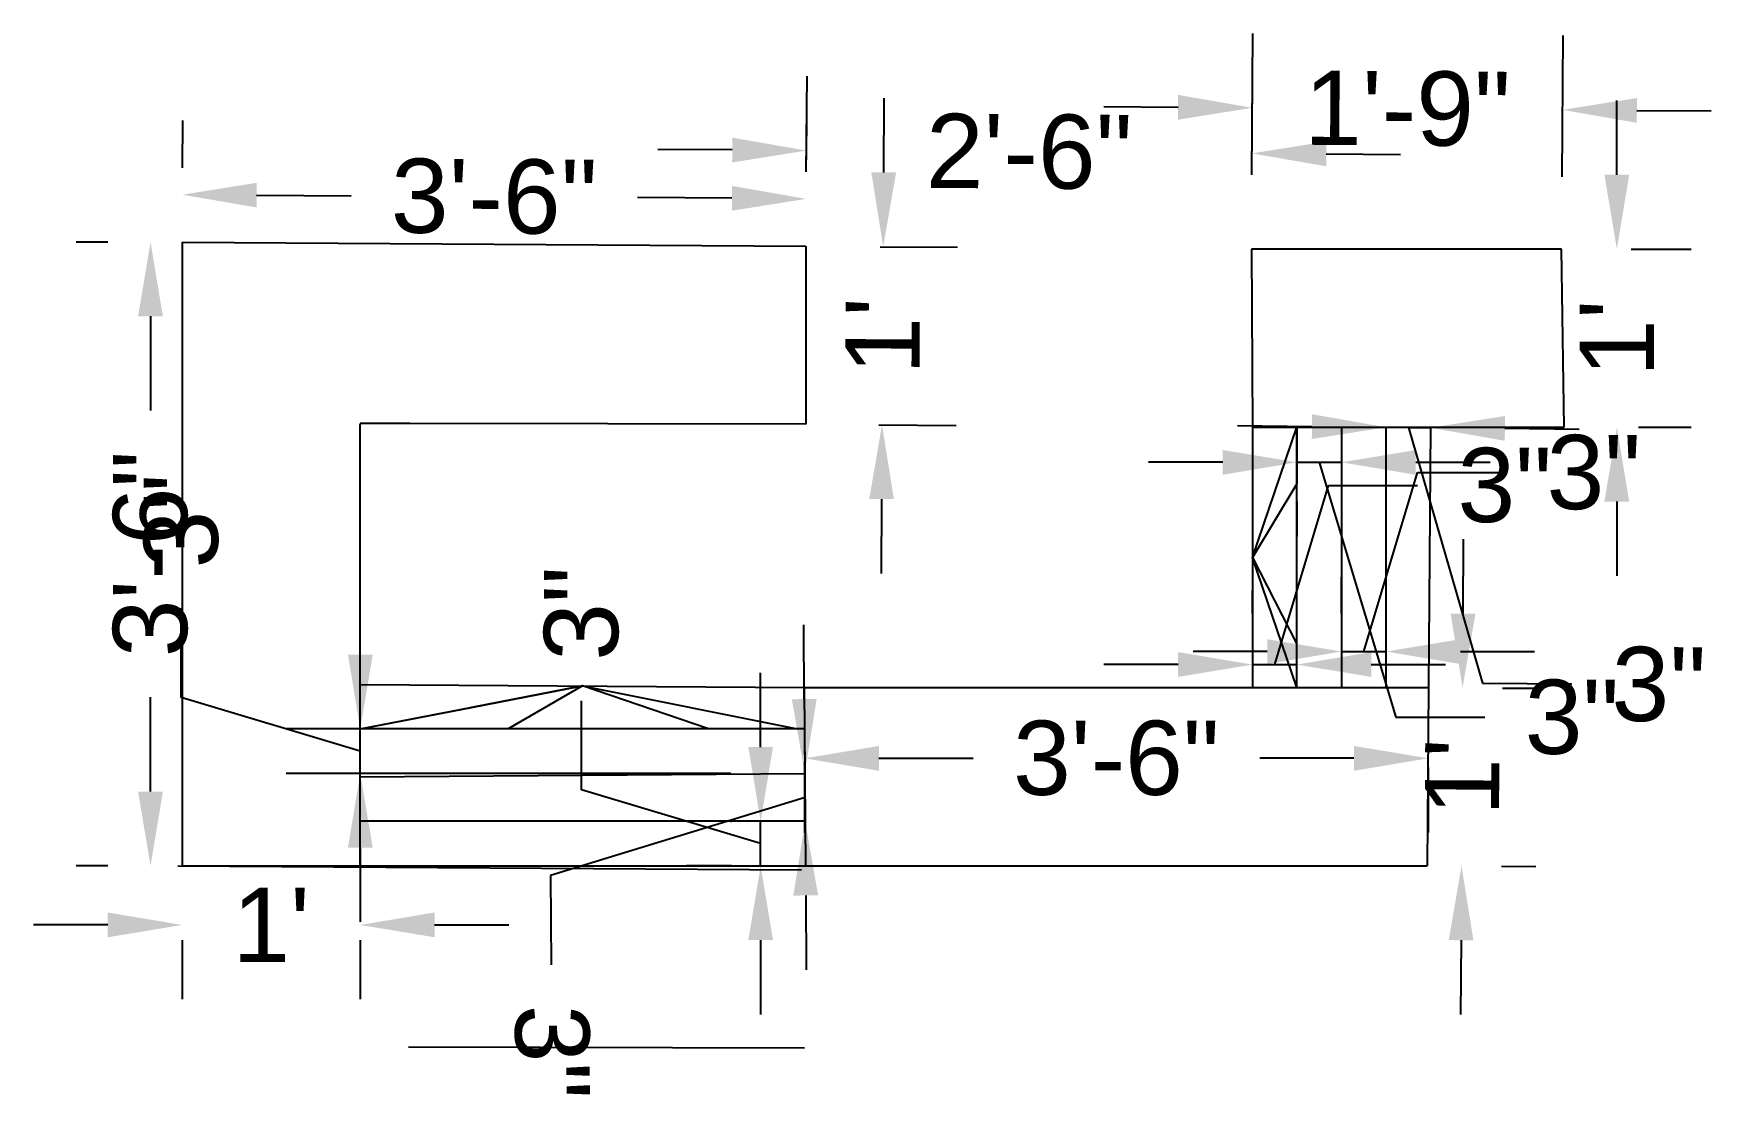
# Model space of a CAD drawing. Header units: inches. Extents: x 488 to 601, y -27 to 45.
import ezdxf

# ---------------------------------------------------------------- set-up
doc = ezdxf.new("R2010")
doc.units = ezdxf.units.IN
doc.header["$MEASUREMENT"] = 0
doc.styles.get("Standard").update_dxf_attribs({"font": 'arial.ttf'})
doc.dimstyles.get("Standard").update_dxf_attribs({"dimtxt": 5, "dimasz": 5, "dimexe": 5, "dimexo": 5, "dimgap": 3, "dimtad": 0, "dimdec": 0, "dimzin": 0, "dimdsep": 46, "dimlunit": 3, "dimtxsty": 'Standard', "dimcen": 0.09, "dimadec": 0, "dimazin": 0, "dimtfac": 1, "dimtdec": 0, "dimtofl": 0, "dimtmove": 1, "dimatfit": 3, "dimfxl": 1, "dimtolj": 1, "dimtzin": 0, "dimarcsym": 0})

# ---------------------------------------------------------------- blocks, each defined once
blk = doc.blocks.new('*D22')
at = {"color": 0, "lineweight": -2, "transparency": 16777216}
for p, q in [((497.59, 36.28), (497.61, 39.47)), ((539.58, 36.01), (539.61, 39.19)), ((502.57, 34.44), (508.93, 34.4)), ((534.57, 34.23), (528.22, 34.27))]:
    blk.add_line(p, q, dxfattribs=at)
at = {"color": 0, "transparency": 16777216}
for points in [[(502.58, 35.27), (502.57, 33.61), (497.57, 34.47)], [(534.58, 35.06), (534.57, 33.39), (539.57, 34.19)]]:
    blk.add_solid(points, dxfattribs=at)
at = {"layer": 'Defpoints', "color": 0, "transparency": 16777216}
for p in [(539.57, 34.19), (497.55, 31.28), (539.55, 31.01)]:
    blk.add_point(p, dxfattribs=at)
at = {"color": 0, "transparency": 16777216, "insert": (518.57, 34.33), "char_height": 5, "attachment_point": 5, "rotation": 359.6208}
blk.add_mtext('\\A1;3\'-6"', dxfattribs=at)
blk = doc.blocks.new('*D23')
at = {"color": 0, "lineweight": -2, "transparency": 16777216}
for p, q in [((539.58, 36.01), (539.63, 42.44)), ((569.58, 35.81), (569.63, 42.25)), ((534.59, 37.48), (529.59, 37.51)), ((574.59, 37.21), (579.59, 37.18))]:
    blk.add_line(p, q, dxfattribs=at)
at = {"color": 0, "transparency": 16777216}
for points in [[(534.6, 38.31), (534.59, 36.64), (539.59, 37.44)], [(574.6, 38.05), (574.59, 36.38), (569.59, 37.25)]]:
    blk.add_solid(points, dxfattribs=at)
at = {"layer": 'Defpoints', "color": 0, "transparency": 16777216}
for p in [(569.59, 37.25), (539.55, 31.01), (569.55, 30.81)]:
    blk.add_point(p, dxfattribs=at)
at = {"color": 0, "transparency": 16777216, "insert": (554.59, 37.35), "char_height": 5, "attachment_point": 5, "rotation": 359.6208}
blk.add_mtext('\\A1;2\'-6"', dxfattribs=at)
blk = doc.blocks.new('*D24')
at = {"color": 0, "lineweight": -2, "transparency": 16777216}
for p, q in [((569.58, 35.81), (569.65, 45.32)), ((590.47, 35.67), (590.54, 45.18)), ((564.61, 40.35), (559.61, 40.39)), ((595.5, 40.15), (600.5, 40.12))]:
    blk.add_line(p, q, dxfattribs=at)
at = {"color": 0, "transparency": 16777216}
for points in [[(564.62, 41.19), (564.61, 39.52), (569.61, 40.32)], [(595.51, 40.98), (595.5, 39.31), (590.5, 40.18)]]:
    blk.add_solid(points, dxfattribs=at)
at = {"layer": 'Defpoints', "color": 0, "transparency": 16777216}
for p in [(590.5, 40.18), (569.55, 30.81), (590.44, 30.67)]:
    blk.add_point(p, dxfattribs=at)
at = {"color": 0, "transparency": 16777216, "insert": (580.06, 40.25), "char_height": 5, "attachment_point": 5, "rotation": 359.6208}
blk.add_mtext('\\A1;1\'-9"', dxfattribs=at)
blk = doc.blocks.new('*D25')
at = {"color": 0, "lineweight": -2, "transparency": 16777216}
for p, q in [((594.16, 35.81), (594.16, 40.81)), ((595.12, 30.81), (599.16, 30.81)), ((595.62, 18.81), (599.16, 18.81)), ((594.16, 13.81), (594.16, 8.81))]:
    blk.add_line(p, q, dxfattribs=at)
at = {"color": 0, "transparency": 16777216}
for points in [[(593.32, 35.81), (594.99, 35.81), (594.16, 30.81)], [(593.32, 13.81), (594.99, 13.81), (594.16, 18.81)]]:
    blk.add_solid(points, dxfattribs=at)
at = {"layer": 'Defpoints', "color": 0, "transparency": 16777216}
for p in [(590.12, 30.81), (590.62, 18.81), (594.16, 18.81)]:
    blk.add_point(p, dxfattribs=at)
at = {"color": 0, "transparency": 16777216, "insert": (594.16, 24.81), "char_height": 5, "attachment_point": 5, "rotation": 90}
blk.add_mtext("\\A1;1'", dxfattribs=at)
blk = doc.blocks.new('*D17')
at = {"color": 0, "lineweight": -2, "transparency": 16777216}
for p, q in [((544.8, 35.97), (544.83, 40.97)), ((544.55, 30.97), (549.76, 30.94)), ((544.47, 18.97), (549.68, 18.94)), ((544.65, 13.97), (544.62, 8.97))]:
    blk.add_line(p, q, dxfattribs=at)
at = {"color": 0, "transparency": 16777216}
for points in [[(543.96, 35.98), (545.63, 35.97), (544.76, 30.97)], [(543.82, 13.98), (545.48, 13.97), (544.68, 18.97)]]:
    blk.add_solid(points, dxfattribs=at)
at = {"layer": 'Defpoints', "color": 0, "transparency": 16777216}
for p in [(539.55, 31.01), (539.47, 19.01), (544.68, 18.97)]:
    blk.add_point(p, dxfattribs=at)
at = {"color": 0, "transparency": 16777216, "insert": (544.72, 24.97), "char_height": 5, "attachment_point": 5, "rotation": 89.6208}
blk.add_mtext("\\A1;1'", dxfattribs=at)
blk = doc.blocks.new('*D18')
at = {"color": 0, "lineweight": -2, "transparency": 16777216}
for p, q in [((492.55, -14.7), (487.55, -14.7)), ((497.55, -15.72), (497.55, -19.7)), ((509.55, -15.72), (509.55, -19.7)), ((514.55, -14.7), (519.55, -14.7))]:
    blk.add_line(p, q, dxfattribs=at)
at = {"color": 0, "transparency": 16777216}
for points in [[(492.55, -13.86), (492.55, -15.53), (497.55, -14.7)], [(514.55, -13.86), (514.55, -15.53), (509.55, -14.7)]]:
    blk.add_solid(points, dxfattribs=at)
at = {"layer": 'Defpoints', "color": 0, "transparency": 16777216}
for p in [(497.55, -10.72), (509.55, -10.72), (497.55, -14.7)]:
    blk.add_point(p, dxfattribs=at)
at = {"color": 0, "transparency": 16777216, "insert": (503.55, -14.7), "char_height": 5, "attachment_point": 5}
blk.add_mtext("\\A1;1'", dxfattribs=at)
blk = doc.blocks.new('*D19')
at = {"color": 0, "lineweight": -2, "transparency": 16777216}
for p, q in [((492.55, 31.28), (490.43, 31.28)), ((495.43, 26.28), (495.43, 19.93)), ((495.43, -5.72), (495.43, 0.64)), ((492.55, -10.72), (490.43, -10.72))]:
    blk.add_line(p, q, dxfattribs=at)
at = {"color": 0, "transparency": 16777216}
for points in [[(494.59, 26.28), (496.26, 26.28), (495.43, 31.28)], [(494.59, -5.72), (496.26, -5.72), (495.43, -10.72)]]:
    blk.add_solid(points, dxfattribs=at)
at = {"layer": 'Defpoints', "color": 0, "transparency": 16777216}
for p in [(495.43, 31.28), (497.55, 31.28), (497.55, -10.72)]:
    blk.add_point(p, dxfattribs=at)
at = {"color": 0, "transparency": 16777216, "insert": (495.43, 10.28), "char_height": 5, "attachment_point": 5, "rotation": 90}
blk.add_mtext('\\A1;3\'-6"', dxfattribs=at)
blk = doc.blocks.new('*D20')
at = {"color": 0, "lineweight": -2, "transparency": 16777216}
for p, q in [((536.51, -2.72), (536.51, 2.28)), ((524.45, -5.6), (524.45, 0.4)), ((536.51, -9.22), (524.45, -5.6)), ((534.53, -7.72), (531.51, -7.72)), ((536.51, -10.72), (536.51, -7.72)), ((534.55, -10.72), (531.51, -10.72)), ((536.51, -15.72), (536.51, -20.72))]:
    blk.add_line(p, q, dxfattribs=at)
at = {"color": 0, "transparency": 16777216}
for points in [[(535.68, -2.72), (537.34, -2.72), (536.51, -7.72)], [(535.68, -15.72), (537.34, -15.72), (536.51, -10.72)]]:
    blk.add_solid(points, dxfattribs=at)
at = {"layer": 'Defpoints', "color": 0, "transparency": 16777216}
for p in [(536.51, -7.72), (539.53, -7.72), (539.55, -10.72)]:
    blk.add_point(p, dxfattribs=at)
at = {"color": 0, "transparency": 16777216, "insert": (524.45, 6.27), "char_height": 5, "attachment_point": 5, "rotation": 90}
blk.add_mtext('\\A1;3"', dxfattribs=at)
blk = doc.blocks.new('*D21')
at = {"color": 0, "lineweight": -2, "transparency": 16777216}
for p, q in [((539.45, 0.5), (539.41, 5.5)), ((539.51, -7.72), (539.48, -4.5)), ((534.51, -4.53), (534.48, -4.53)), ((539.5, -6.11), (522.37, -11.38)), ((534.53, -7.75), (534.51, -7.75)), ((522.37, -11.38), (522.41, -17.38)), ((539.54, -12.72), (539.58, -17.72))]:
    blk.add_line(p, q, dxfattribs=at)
at = {"color": 0, "transparency": 16777216}
for points in [[(540.28, 0.51), (538.61, 0.5), (539.48, -4.5)], [(540.38, -12.71), (538.71, -12.72), (539.51, -7.72)]]:
    blk.add_solid(points, dxfattribs=at)
at = {"layer": 'Defpoints', "color": 0, "transparency": 16777216}
for p in [(539.48, -4.5), (539.51, -4.5), (539.53, -7.72)]:
    blk.add_point(p, dxfattribs=at)
at = {"color": 0, "transparency": 16777216, "insert": (522.46, -23.25), "char_height": 5, "attachment_point": 5, "rotation": 270.4178}
blk.add_mtext('\\A1;3"', dxfattribs=at)
blk = doc.blocks.new('*D26')
at = {"color": 0, "lineweight": -2, "transparency": 16777216}
for p, q in [((509.55, 3.5), (509.55, 8.5)), ((497.5, 0.62), (497.5, 6.62)), ((509.55, -3), (497.5, 0.62)), ((534.48, -1.5), (504.55, -1.5)), ((509.55, -4.5), (509.55, -1.5)), ((534.48, -4.5), (504.55, -4.5)), ((509.55, -9.5), (509.55, -14.5))]:
    blk.add_line(p, q, dxfattribs=at)
at = {"color": 0, "transparency": 16777216}
for points in [[(508.72, 3.5), (510.39, 3.5), (509.55, -1.5)], [(508.72, -9.5), (510.39, -9.5), (509.55, -4.5)]]:
    blk.add_solid(points, dxfattribs=at)
at = {"layer": 'Defpoints', "color": 0, "transparency": 16777216}
for p in [(509.55, -1.5), (539.48, -1.5), (539.48, -4.5)]:
    blk.add_point(p, dxfattribs=at)
at = {"color": 0, "transparency": 16777216, "insert": (497.5, 12.49), "char_height": 5, "attachment_point": 5, "rotation": 90}
blk.add_mtext('\\A1;3"', dxfattribs=at)
blk = doc.blocks.new('*D27')
at = {"color": 0, "lineweight": -2, "transparency": 16777216}
for p, q in [((539.47, -3.72), (539.47, -8.48)), ((544.47, -3.48), (550.82, -3.48)), ((576.46, -3.48), (570.11, -3.48)), ((581.46, -4.09), (581.46, -8.48))]:
    blk.add_line(p, q, dxfattribs=at)
at = {"color": 0, "transparency": 16777216}
for points in [[(544.47, -2.65), (544.47, -4.32), (539.47, -3.48)], [(576.46, -2.65), (576.46, -4.32), (581.46, -3.48)]]:
    blk.add_solid(points, dxfattribs=at)
at = {"layer": 'Defpoints', "color": 0, "transparency": 16777216}
for p in [(539.47, 1.28), (581.46, 0.91), (581.46, -3.48)]:
    blk.add_point(p, dxfattribs=at)
at = {"color": 0, "transparency": 16777216, "insert": (560.46, -3.48), "char_height": 5, "attachment_point": 5}
blk.add_mtext('\\A1;3\'-6"', dxfattribs=at)
blk = doc.blocks.new('*D28')
at = {"color": 0, "lineweight": -2, "transparency": 16777216}
for p, q in [((583.8, 6.27), (583.83, 11.27)), ((586.47, 1.25), (588.77, 1.24)), ((586.39, -10.75), (588.7, -10.76)), ((583.67, -15.73), (583.64, -20.73))]:
    blk.add_line(p, q, dxfattribs=at)
at = {"color": 0, "transparency": 16777216}
for points in [[(582.97, 6.27), (584.64, 6.26), (583.77, 1.27)], [(582.84, -15.72), (584.5, -15.74), (583.7, -10.73)]]:
    blk.add_solid(points, dxfattribs=at)
at = {"layer": 'Defpoints', "color": 0, "transparency": 16777216}
for p in [(581.47, 1.28), (581.39, -10.72), (583.7, -10.73)]:
    blk.add_point(p, dxfattribs=at)
at = {"color": 0, "transparency": 16777216, "insert": (583.74, -4.73), "char_height": 5, "attachment_point": 5, "rotation": 89.6518}
blk.add_mtext("\\A1;1'", dxfattribs=at)
blk = doc.blocks.new('*D29')
at = {"color": 0, "lineweight": -2, "transparency": 16777216}
for p, q in [((571.12, 2.83), (574.74, 14.89)), ((574.74, 14.89), (580.74, 14.89)), ((569.62, 6.28), (569.62, 7.83)), ((572.62, 6.28), (572.62, 7.83)), ((564.62, 2.83), (559.62, 2.83)), ((569.62, 2.83), (572.62, 2.83)), ((577.62, 2.83), (582.62, 2.83))]:
    blk.add_line(p, q, dxfattribs=at)
at = {"color": 0, "transparency": 16777216}
for points in [[(564.62, 3.67), (564.62, 2), (569.62, 2.83)], [(577.62, 3.67), (577.62, 2), (572.62, 2.83)]]:
    blk.add_solid(points, dxfattribs=at)
at = {"layer": 'Defpoints', "color": 0, "transparency": 16777216}
for p in [(572.62, 2.83), (569.62, 1.28), (572.62, 1.28)]:
    blk.add_point(p, dxfattribs=at)
at = {"color": 0, "transparency": 16777216, "insert": (586.61, 14.89), "char_height": 5, "attachment_point": 5}
blk.add_mtext('\\A1;3"', dxfattribs=at)
blk = doc.blocks.new('*D30')
at = {"color": 0, "lineweight": -2, "transparency": 16777216}
for p, q in [((567.62, 16.45), (562.62, 16.45)), ((572.62, 16.45), (575.62, 16.45)), ((574.12, 16.45), (579.27, -0.72)), ((580.62, 16.45), (585.62, 16.45)), ((572.62, 13.81), (572.62, 11.45)), ((575.62, 13.81), (575.62, 11.45)), ((579.27, -0.72), (585.27, -0.72))]:
    blk.add_line(p, q, dxfattribs=at)
at = {"color": 0, "transparency": 16777216}
for points in [[(567.62, 17.28), (567.62, 15.61), (572.62, 16.45)], [(580.62, 17.28), (580.62, 15.61), (575.62, 16.45)]]:
    blk.add_solid(points, dxfattribs=at)
at = {"layer": 'Defpoints', "color": 0, "transparency": 16777216}
for p in [(572.62, 18.81), (575.62, 18.81), (575.62, 16.45)]:
    blk.add_point(p, dxfattribs=at)
at = {"color": 0, "transparency": 16777216, "insert": (591.14, -0.72), "char_height": 5, "attachment_point": 5}
blk.add_mtext('\\A1;3"', dxfattribs=at)
blk = doc.blocks.new('*D31')
at = {"color": 0, "lineweight": -2, "transparency": 16777216}
for p, q in [((577.12, 3.71), (580.74, 15.76)), ((580.74, 15.76), (586.74, 15.76)), ((575.62, 6.28), (575.62, 8.71)), ((578.62, 6.28), (578.62, 8.71)), ((570.62, 3.71), (565.62, 3.71)), ((575.62, 3.71), (578.62, 3.71)), ((583.62, 3.71), (588.62, 3.71))]:
    blk.add_line(p, q, dxfattribs=at)
at = {"color": 0, "transparency": 16777216}
for points in [[(570.62, 4.54), (570.62, 2.87), (575.62, 3.71)], [(583.62, 4.54), (583.62, 2.87), (578.62, 3.71)]]:
    blk.add_solid(points, dxfattribs=at)
at = {"layer": 'Defpoints', "color": 0, "transparency": 16777216}
for p in [(578.62, 3.71), (575.62, 1.28), (578.62, 1.28)]:
    blk.add_point(p, dxfattribs=at)
at = {"color": 0, "transparency": 16777216, "insert": (592.61, 15.76), "char_height": 5, "attachment_point": 5}
blk.add_mtext('\\A1;3"', dxfattribs=at)
blk = doc.blocks.new('*D32')
at = {"color": 0, "lineweight": -2, "transparency": 16777216}
for p, q in [((573.62, 18.85), (568.62, 18.9)), ((578.62, 18.81), (581.62, 18.78)), ((580.12, 18.79), (585.12, 1.58)), ((586.62, 18.74), (591.62, 18.69)), ((585.12, 1.58), (591.12, 1.53))]:
    blk.add_line(p, q, dxfattribs=at)
at = {"color": 0, "transparency": 16777216}
for points in [[(573.63, 19.69), (573.62, 18.02), (578.62, 18.81)], [(586.63, 19.57), (586.61, 17.9), (581.62, 18.78)]]:
    blk.add_solid(points, dxfattribs=at)
at = {"layer": 'Defpoints', "color": 0, "transparency": 16777216}
for p in [(578.62, 18.81), (581.62, 18.78), (581.62, 18.78)]:
    blk.add_point(p, dxfattribs=at)
at = {"color": 0, "transparency": 16777216, "insert": (596.99, 1.48), "char_height": 5, "attachment_point": 5, "rotation": 359.4859}
blk.add_mtext('\\A1;3"', dxfattribs=at)

msp = doc.modelspace()

# ---------------------------------------------------------------- linework, layer by layer
for p, q in [((497.55, 31.28), (539.55, 31.01)), ((497.55, 31.28), (497.55, -10.72)), ((539.55, 31.01), (539.55, 19.01)), ((569.55, 30.81), (569.62, 18.81)), ((590.44, 30.81), (569.55, 30.81)), ((590.62, 18.81), (590.44, 30.81)), ((512.89, 19.07), (509.55, 19.07)), ((509.55, 19.07), (509.55, 19)), ((509.55, -10.72), (509.55, 19)), ((539.55, 19.01), (512.89, 19.07)), ((569.62, 18.81), (590.62, 18.81)), ((569.62, 18.81), (569.62, 1.28)), ((569.62, 10.05), (572.62, 18.81)), ((572.62, 1.28), (572.62, 18.81)), ((572.62, 18.81), (575.62, 18.81)), ((572.62, 18.81), (572.62, 15)), ((575.62, 18.81), (575.62, 1.28)), ((578.62, 1.28), (578.62, 18.81)), ((578.62, 18.81), (581.62, 18.81)), ((581.62, 18.81), (581.47, 1.28)), ((572.62, 15), (569.62, 10.05)), ((572.62, 1.28), (569.62, 10.05)), ((569.62, 10.05), (572.62, 4.21)), ((509.55, -1.5), (509.55, 1.5)), ((509.55, 1.5), (539.47, 1.28)), ((509.55, -1.5), (524.51, 1.39)), ((524.51, 1.39), (517.03, -0.05)), ((517.03, -0.05), (524.51, 1.39)), ((524.51, 1.39), (519.52, -1.5)), ((524.51, 1.39), (538.96, -1.5)), ((533, -1.5), (524.51, 1.39)), ((539.55, -10.72), (539.47, 1.28)), ((539.47, 1.28), (581.47, 1.28)), ((569.62, 1.28), (572.62, 1.28)), ((575.62, 1.28), (578.62, 1.28)), ((581.47, 1.28), (581.39, -10.72)), ((509.93, -1.42), (517.03, -0.05)), ((539.49, -1.5), (509.55, -1.5)), ((538.96, -1.5), (533, -1.5)), ((539.51, -4.5), (539.49, -1.5)), ((509.55, -4.72), (539.51, -4.5)), ((509.55, -7.72), (509.55, -4.72)), ((539.53, -7.72), (509.55, -7.72)), ((539.55, -10.72), (539.53, -7.72)), ((497.27, -10.72), (539.27, -10.99)), ((497.55, -10.72), (509.55, -10.72)), ((509.55, -10.72), (539.55, -10.72)), ((539.55, -10.72), (581.39, -10.72)), ((539.46, -22.99), (512.8, -22.93)), ((539.46, -22.99), (512.8, -22.93))]:
    msp.add_line(p, q)

# ---------------------------------------------------------------- dimensions: what is measured, and where the dimension line sits
for p1, p2, distance, picture, middle in [((569.55, 30.81), (590.44, 30.67), 9.51, '*D24', (580.06, 40.25)), ((539.55, 31.01), (569.55, 30.81), 6.44, '*D23', (554.59, 37.35)), ((539.55, 31.01), (539.47, 19.01), 5.21, '*D17', (544.72, 24.97)), ((497.55, 31.28), (539.55, 31.01), 3.19, '*D22', (518.57, 34.33)), ((578.62, 18.81), (581.62, 18.78), 0, '*D32', (594.12, 1.5)), ((581.47, 1.28), (581.39, -10.72), 2.31, '*D28', (583.74, -4.73)), ((539.53, -7.72), (539.51, -4.5), 0.02, '*D21', (522.44, -20.38))]:
    dim = msp.add_aligned_dim(p1=p1, p2=p2, distance=distance, dimstyle='Standard')
    dim.commit()
    dim.dimension.update_dxf_attribs({"geometry": picture, "text_midpoint": middle})
for base, p1, p2, picture, middle in [((594.16, 18.81), (590.12, 30.81), (590.62, 18.81), '*D25', (594.16, 24.81)), ((495.43, 31.28), (497.55, -10.72), (497.55, 31.28), '*D19', (495.43, 10.28)), ((509.55, -1.5), (539.48, -4.5), (539.48, -1.5), '*D26', (497.5, 9.62)), ((536.51, -7.72), (539.55, -10.72), (539.53, -7.72), '*D20', (524.45, 3.4))]:
    dim = msp.add_linear_dim(base=base, p1=p1, p2=p2, angle=90, dimstyle='Standard')
    dim.commit()
    dim.dimension.update_dxf_attribs({"geometry": picture, "text_midpoint": middle})
for base, p1, p2, picture, middle in [((572.62, 2.83), (569.62, 1.28), (572.62, 1.28), '*D29', (583.74, 14.89)), ((575.62, 16.45), (572.62, 18.81), (575.62, 18.81), '*D30', (588.27, -0.72)), ((578.62, 3.71), (575.62, 1.28), (578.62, 1.28), '*D31', (589.74, 15.76)), ((581.46, -3.48), (539.47, 1.28), (581.46, 0.91), '*D27', (560.46, -3.48)), ((497.55, -14.7), (509.55, -10.72), (497.55, -10.72), '*D18', (503.55, -14.7))]:
    dim = msp.add_linear_dim(base=base, p1=p1, p2=p2, dimstyle='Standard')
    dim.commit()
    dim.dimension.update_dxf_attribs({"geometry": picture, "text_midpoint": middle})

doc.saveas('drawing.dxf')
